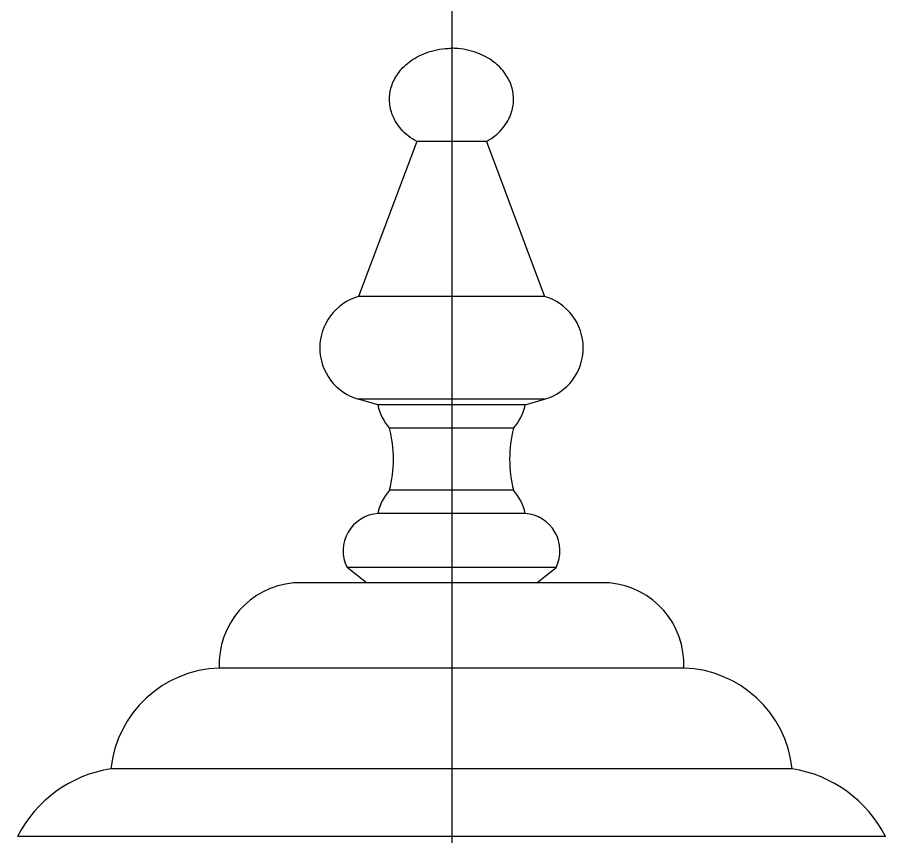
# Model space of a CAD drawing. Header units: millimetres. Extents: x 0 to 13338, y 0 to 11580.
# Drawn here: x 8121.3 to 8233.4, y 5409.9 to 5515.6 of the extents above; entities that cross this region are included whole.
import ezdxf

# ---------------------------------------------------------------- set-up
doc = ezdxf.new("R2010")
doc.units = ezdxf.units.MM
doc.linetypes.add('CENTER', pattern=[50.8, 31.75, -6.35, 6.35, -6.35])
doc.layers.add('axes', color=40, linetype='CENTER')
doc.layers.add('dwgmodels.com', color=250, linetype='Continuous')

# ---------------------------------------------------------------- blocks, each defined once
blk = doc.blocks.new('Public Light 9_side_dwgmodels.com')
at = {"color": 0}
for p, q in [((-4.53, 4788.77), (-12.03, 4768.77)), ((4.47, 4788.77), (-4.53, 4788.77)), ((4.47, 4788.77), (-4.53, 4788.77)), ((4.47, 4788.77), (11.97, 4768.77)), ((11.97, 4768.77), (-12.03, 4768.77)), ((11.97, 4768.77), (-12.03, 4768.77)), ((11.97, 4755.51), (-12.03, 4755.51)), ((11.97, 4755.51), (-12.03, 4755.51)), ((-9.54, 4754.77), (-12.03, 4755.51)), ((9.47, 4754.77), (11.97, 4755.51)), ((9.47, 4754.77), (-9.54, 4754.77)), ((9.47, 4754.77), (-9.54, 4754.77)), ((7.97, 4751.77), (-8.03, 4751.77)), ((7.97, 4751.77), (-8.03, 4751.77)), ((7.97, 4743.77), (-8.03, 4743.77)), ((7.97, 4743.77), (-8.03, 4743.77)), ((9.47, 4740.77), (-9.54, 4740.77)), ((9.47, 4740.77), (-9.54, 4740.77)), ((13.47, 4733.81), (-13.53, 4733.81)), ((13.47, 4733.81), (-13.53, 4733.81)), ((-11.03, 4731.81), (-13.53, 4733.81)), ((10.97, 4731.81), (13.47, 4733.81)), ((20.37, 4731.81), (-20.44, 4731.81)), ((20.37, 4731.81), (-20.44, 4731.81)), ((29.97, 4720.81), (-30.03, 4720.81)), ((29.97, 4720.81), (-30.03, 4720.81)), ((43.97, 4707.81), (-44.03, 4707.81)), ((43.97, 4707.81), (-44.03, 4707.81)), ((56.04, 4699.06), (-56.11, 4699.06)), ((56.04, 4699.06), (-56.11, 4699.06))]:
    blk.add_line(p, q, dxfattribs=at)
for centre, radius, start, end in [((-10.16, 4762.14), 6.89, 105.8134, 254.1753), ((10.09, 4762.14), 6.89, 285.8247, 74.1866), ((-3.3, 4756.03), 6.37, 191.3832, 221.9516), ((3.23, 4756.03), 6.37, 318.0484, 348.6168), ((-23.78, 4747.77), 16.25, 345.7499, 14.2501), ((23.72, 4747.77), 16.25, 165.7499, 194.2501), ((-3.28, 4739.51), 6.39, 138.0919, 168.5734), ((3.21, 4739.51), 6.39, 11.4266, 41.9081), ((-9.19, 4735.95), 4.84, 94.1033, 206.2221), ((9.13, 4735.95), 4.84, 333.7779, 85.8967), ((-19.49, 4721.29), 10.56, 95.1842, 182.6381), ((19.42, 4721.29), 10.56, 357.3619, 84.8158), ((-29.6, 4706.3), 14.51, 91.7105, 174.0473), ((29.53, 4706.3), 14.51, 5.9527, 88.2895), ((-41.48, 4691.58), 16.43, 98.9405, 152.914), ((41.41, 4691.58), 16.43, 27.086, 81.0595)]:
    blk.add_arc(centre, radius, start, end, dxfattribs=at)
for points in [[(-4.53, 4788.77), (-5.31, 4789.2), (-5.99, 4789.74), (-7.01, 4790.91), (-7.39, 4791.52), (-7.87, 4792.73), (-8.01, 4793.33), (-8.07, 4794.51), (-8.01, 4795.09), (-7.7, 4796.23), (-7.45, 4796.79), (-6.74, 4797.88), (-6.28, 4798.4), (-5.12, 4799.36), (-4.41, 4799.79), (-2.76, 4800.47), (-1.82, 4800.69), (-0.58, 4800.8), (-0.31, 4800.81), (-0.03, 4800.81)], [(4.47, 4788.77), (5.24, 4789.2), (5.92, 4789.74), (6.94, 4790.91), (7.32, 4791.52), (7.81, 4792.73), (7.94, 4793.33), (8, 4794.51), (7.94, 4795.09), (7.63, 4796.23), (7.38, 4796.79), (6.68, 4797.88), (6.21, 4798.4), (5.06, 4799.36), (4.34, 4799.79), (2.7, 4800.47), (1.75, 4800.69), (0.51, 4800.8), (0.24, 4800.81), (-0.03, 4800.81)]]:
    blk.add_open_spline(points, degree=3, knots=[-0.974661, -0.974661, -0.974661, -0.974661, -0.625129, -0.625129, -0.318859, -0.318859, -0.043452, -0.043452, 0.219775, 0.219775, 0.488769, 0.488769, 0.779621, 0.779621, 1.10507, 1.10507, 1.468955, 1.468955, 1.570796, 1.570796, 1.570796, 1.570796], dxfattribs=at)
at = {"layer": 'axes', "ltscale": 0.1}
blk.add_line((0, 4989.03), (0, -116.87), dxfattribs=at)

msp = doc.modelspace()

# ---------------------------------------------------------------- linework, layer by layer
at = {"layer": 'dwgmodels.com', "ltscale": 0.1}
msp.add_line((8177.38, 5579.54), (8177.38, 473.65), dxfattribs=at)

# ---------------------------------------------------------------- block references
at = {"layer": 'dwgmodels.com'}
msp.add_blockref('Public Light 9_side_dwgmodels.com', (8177.38, 710.8), dxfattribs=at)

doc.saveas('drawing.dxf')
